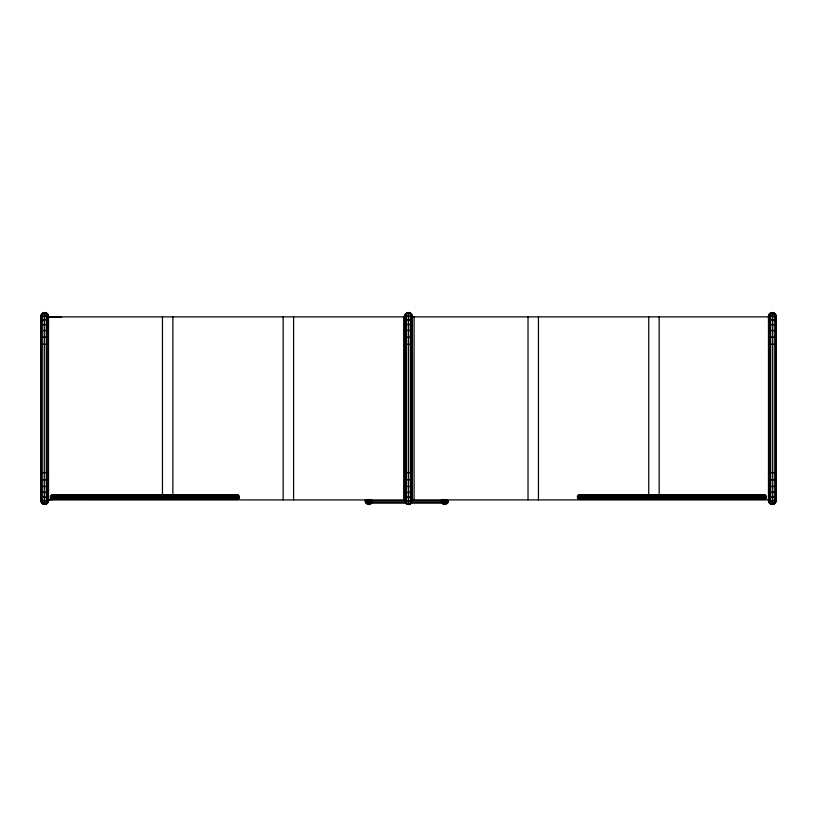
<?xml version="1.0" encoding="UTF-8"?>
<svg xmlns="http://www.w3.org/2000/svg" width="817" height="817" viewBox="0 0 817 817"><rect width="100%" height="100%" fill="white"/><g stroke="black" fill="none" stroke-linecap="round" stroke-linejoin="round"><path stroke-width="1.23" d="M365.526 502.588L368.835 504.498L372.664 500.668L372.154 502.588L370.755 503.987L368.835 504.498L365.015 500.668L365.526 502.588L366.925 503.987L368.835 504.498L368.835 499.391M441.272 502.588L444.581 504.498L448.41 500.668L447.9 502.588L446.501 503.987L444.581 504.498L440.751 500.668L441.272 502.588L442.671 503.987L444.581 504.498L444.581 499.391M72.284 499.126L72.284 495.143M217.496 495.143L217.496 499.126M599.321 499.126L599.321 495.143M744.532 495.143L744.532 499.126M40.85 316.332L41.361 314.412L42.76 313.013L44.68 312.502L46.589 313.013L47.989 314.412L48.509 316.332L48.509 500.668L47.989 502.588L46.589 503.987L44.68 504.498L42.76 503.987L41.361 502.588L40.85 500.668L40.85 316.332L41.361 318.242M47.989 318.242L48.509 316.332M40.85 500.668L41.361 498.758M50.286 497.134L51.43 495.143L52.584 494.836L237.206 494.836L238.35 495.143L239.504 497.134L238.35 499.126L237.206 499.432L52.584 499.432L51.43 499.126L50.286 497.134L239.504 497.134M366.077 499.718L368.835 504.498L370.111 499.738M441.823 499.718L444.581 504.498L445.857 499.738M577.323 497.134L578.467 495.143L579.621 494.836L764.242 494.836L765.386 495.143L766.54 497.134L765.386 499.126L764.242 499.432L579.621 499.432L578.467 499.126L577.323 497.134L766.54 497.134M768.491 316.332L769.011 314.412L770.411 313.013L772.32 312.502L774.24 313.013L775.639 314.412L776.15 316.332L776.15 500.668L775.639 502.588L774.24 503.987L772.32 504.498L770.411 503.987L769.011 502.588L768.491 500.668L768.491 316.332L769.011 318.242M775.639 318.242L776.15 316.332M768.491 500.668L769.011 498.758M47.989 318.947L48.509 317.067L47.989 315.188L44.68 313.32L41.361 315.188L40.85 317.067L41.361 318.947M41.361 498.053L40.85 499.933L41.361 501.812L44.68 503.68L47.989 501.812L48.509 499.933L47.989 498.053M404.67 317.067L406.59 313.82L408.5 313.32L410.41 313.82L412.33 317.067M412.33 499.933L410.41 503.18L408.5 503.68L406.59 503.18L404.67 499.933L47.641 499.902M775.639 318.947L776.15 317.067L775.639 315.188L772.32 313.32L769.011 315.188L768.491 317.067L769.011 318.947M769.011 498.053L768.491 499.933L769.011 501.812L772.32 503.68L775.639 501.812L776.15 499.933L775.639 498.053M47.989 323.981L48.509 322.47L47.989 317.445L44.68 315.709L41.361 317.445L40.85 322.47L41.361 323.981M41.361 493.019L40.85 494.53L41.361 499.555L44.68 501.291L47.989 499.555L48.509 497.829L47.989 493.019M404.67 319.171L406.59 316.179L408.5 315.709L411.819 317.445L412.33 319.171M412.33 497.829L410.41 500.821L408.5 501.291L406.59 500.821L404.67 497.829M775.639 323.981L776.15 322.47L775.639 317.445L772.32 315.709L769.011 317.445L768.491 322.47L769.011 323.981M769.011 493.019L768.491 494.53L769.011 499.555L772.32 501.291L775.639 499.555L776.15 497.829L775.639 493.019M404.67 322.47L405.181 320.969L408.5 319.467L411.819 320.969L412.33 322.47M412.33 494.53L411.819 496.031L408.5 497.533L405.181 496.031L404.67 494.53M47.989 328.015L48.509 326.81L47.989 325.605L44.68 324.4L41.361 325.605L40.85 326.81L41.361 328.015M41.361 488.985L40.85 490.19L41.361 491.395L44.68 492.6L47.989 491.395L48.509 490.19L47.989 488.985M404.67 326.81L406.59 324.717L408.5 324.4L410.41 324.717L412.33 326.81M412.33 490.19L411.819 491.395L408.5 492.6L406.59 492.283L404.67 490.19M775.639 328.015L776.15 326.81L775.639 325.605L772.32 324.4L769.011 325.605L768.491 326.81L769.011 328.015M769.011 488.985L768.491 490.19L769.011 491.395L772.32 492.6L775.639 491.395L776.15 490.19L775.639 488.985M367.568 499.738L368.835 504.498L371.602 499.718M443.304 499.738L444.581 504.498L447.348 499.718M47.989 332.846L48.509 331.998L47.989 331.151L44.68 330.303L41.361 331.151L40.85 331.998L41.361 332.846M41.361 484.154L40.85 485.002L41.361 485.849L44.68 486.697L47.989 485.849L48.509 485.002L47.989 484.154M404.67 331.998L406.59 330.528L408.5 330.303L410.41 330.528L412.33 331.998M412.33 485.002L411.819 485.849L408.5 486.697L405.181 485.849L404.67 485.002M775.639 332.846L776.15 331.998L775.639 331.151L772.32 330.303L769.011 331.151L768.491 331.998L769.011 332.846M769.011 484.154L768.491 485.002L769.011 485.849L772.32 486.697L775.639 485.849L776.15 485.002L775.639 484.154M67.985 499.126L67.198 497.134L67.985 495.143M221.795 495.143L222.592 497.134L221.795 499.126M595.021 499.126L594.235 497.134L595.021 495.143M748.832 495.143L749.628 497.134L748.832 499.126M234.162 499.126L236.246 499.126L237.277 497.134L236.246 495.143L234.162 495.143M406.59 313.013L405.181 314.412L404.67 316.332L404.67 500.668L405.181 502.588L406.59 503.987L408.5 504.498L410.41 503.987L411.819 502.588L412.33 500.668L412.33 316.332L411.819 314.412L410.41 313.013L408.5 312.502L406.59 313.013L406.59 503.987M47.989 338.32L48.509 337.881L47.989 337.441L44.68 337.002L41.361 337.441L40.85 337.881L41.361 338.32M41.361 478.68L40.85 479.119L41.361 479.559L44.68 479.998L47.989 479.559L48.509 479.119L47.989 478.68M404.67 337.881L408.5 337.002L412.33 337.881M412.33 479.119L408.5 479.998L404.67 479.119M775.639 338.32L776.15 337.881L775.639 337.441L772.32 337.002L769.011 337.441L768.491 337.881L769.011 338.32M769.011 478.68L768.491 479.119L769.011 479.559L772.32 479.998L775.639 479.559L776.15 479.119L775.639 478.68M41.361 320.969L44.68 319.467L47.989 320.969M47.989 496.031L44.68 497.533L41.361 496.031M769.011 320.969L772.32 319.467L775.639 320.969M775.639 496.031L772.32 497.533L769.011 496.031M64.094 499.126L63.083 499.126L62.572 497.134L63.083 495.143L64.094 495.143M225.686 495.143L226.707 495.143L227.208 497.134L226.707 499.126L225.686 499.126M591.13 499.126L590.119 499.126L589.608 497.134L590.119 495.143L591.13 495.143M752.723 495.143L753.744 495.143L754.244 497.134L753.744 499.126L752.723 499.126M44.68 312.502L41.361 314.412L41.361 502.588L44.68 504.498L47.989 502.588L47.989 314.412L44.68 312.502L44.68 504.498M408.5 312.502L405.181 314.412L405.181 502.588L408.5 504.498L411.819 502.588L411.819 314.412L408.5 312.502L408.5 504.498M368.835 504.498L372.154 502.588M772.32 312.502L769.011 314.412L769.011 502.588L772.32 504.498L775.639 502.588L775.639 314.412L772.32 312.502L772.32 504.498M444.581 504.498L447.9 502.588M60.662 499.126L59.222 499.126L58.497 497.134L59.222 495.143L60.662 495.143M229.117 495.143L230.568 495.143L231.293 497.134L230.568 499.126L229.117 499.126M587.699 499.126L586.259 499.126L585.534 497.134L586.259 495.143L587.699 495.143M756.154 495.143L757.604 495.143L758.329 497.134L757.604 499.126L756.154 499.126M57.803 499.126L55.995 499.126L55.096 497.134L55.995 495.143L57.803 495.143M231.987 495.143L233.785 495.143L234.683 497.134L233.785 499.126L231.987 499.126M584.839 499.126L583.032 499.126L582.133 497.134L583.032 495.143L584.839 495.143M759.024 495.143L760.821 495.143L761.72 497.134L760.821 499.126L759.024 499.126M55.617 499.126L53.544 499.126L52.502 497.134L53.544 495.143L55.617 495.143M582.654 499.126L580.581 499.126L579.539 497.134L580.581 495.143L582.654 495.143M761.199 495.143L763.282 495.143L764.314 497.134L763.282 499.126L761.199 499.126M54.228 499.126L51.971 499.126L50.848 497.134L51.971 495.143L54.228 495.143M235.562 495.143L237.808 495.143L238.932 497.134L237.808 499.126L235.562 499.126M581.265 499.126L579.008 499.126L577.885 497.134L579.008 495.143L581.265 495.143M762.598 495.143L764.845 495.143L765.968 497.134L764.845 499.126L762.598 499.126M52.584 499.432L53.728 499.126M143.741 495.143L146.039 495.143M146.039 499.126L143.741 499.126M236.052 495.143L237.206 494.836M579.621 499.432L580.673 499.432M670.777 495.143L673.075 495.143M673.075 499.126L670.777 499.126M763.088 495.143L764.242 494.836M47.989 344.396L48.509 344.284L40.85 344.284L41.361 344.396M404.67 344.284L412.33 344.284M41.361 472.604L40.85 472.716L48.509 472.716L47.989 472.604M775.639 344.396L776.15 344.284L768.491 344.284L769.011 344.396M412.33 472.716L404.67 472.716M769.011 472.604L768.491 472.716L776.15 472.716L775.639 472.604M47.641 499.738L52.737 499.606M47.641 316.884L404.701 316.884M411.788 316.884L769.4 316.884M51.43 495.143L238.35 495.143M578.467 495.143L765.386 495.143M50.593 495.99L239.187 495.99M577.629 495.99L766.223 495.99M50.593 498.288L239.187 498.288M577.629 498.288L766.223 498.288M51.43 499.126L238.35 499.126M578.467 499.126L765.386 499.126M411.788 499.902L769.4 499.902M371.633 501.107L404.783 501.107M412.432 501.107L441.752 501.107M371.633 502.506L406.059 502.506M411.155 502.506L441.752 502.506M370.356 503.017L406.059 503.017M411.155 503.017L443.028 503.017M47.641 317.047L61.663 317.415M763.088 499.126L764.242 499.432M579.621 494.836L580.673 494.836M236.052 499.126L237.206 499.432M52.584 494.836L53.728 495.143M775.639 498.758L776.15 500.668M47.989 498.758L48.509 500.668M775.782 316.884L775.782 499.902M774.24 313.013L774.24 503.987M770.411 313.013L770.411 503.987M659.156 316.884L659.156 496.093M648.739 316.884L648.739 496.093M538.444 316.884L538.444 499.902M528.027 316.884L528.027 499.902M414.096 316.884L414.096 499.902M410.41 313.013L410.41 503.987M403.68 316.884L403.68 499.902M293.589 316.884L293.589 499.902M283.162 316.884L283.162 499.902M172.877 316.884L172.877 496.093M162.46 316.884L162.46 496.093M46.589 313.013L46.589 503.987M42.76 313.013L42.76 503.987"/></g></svg>
